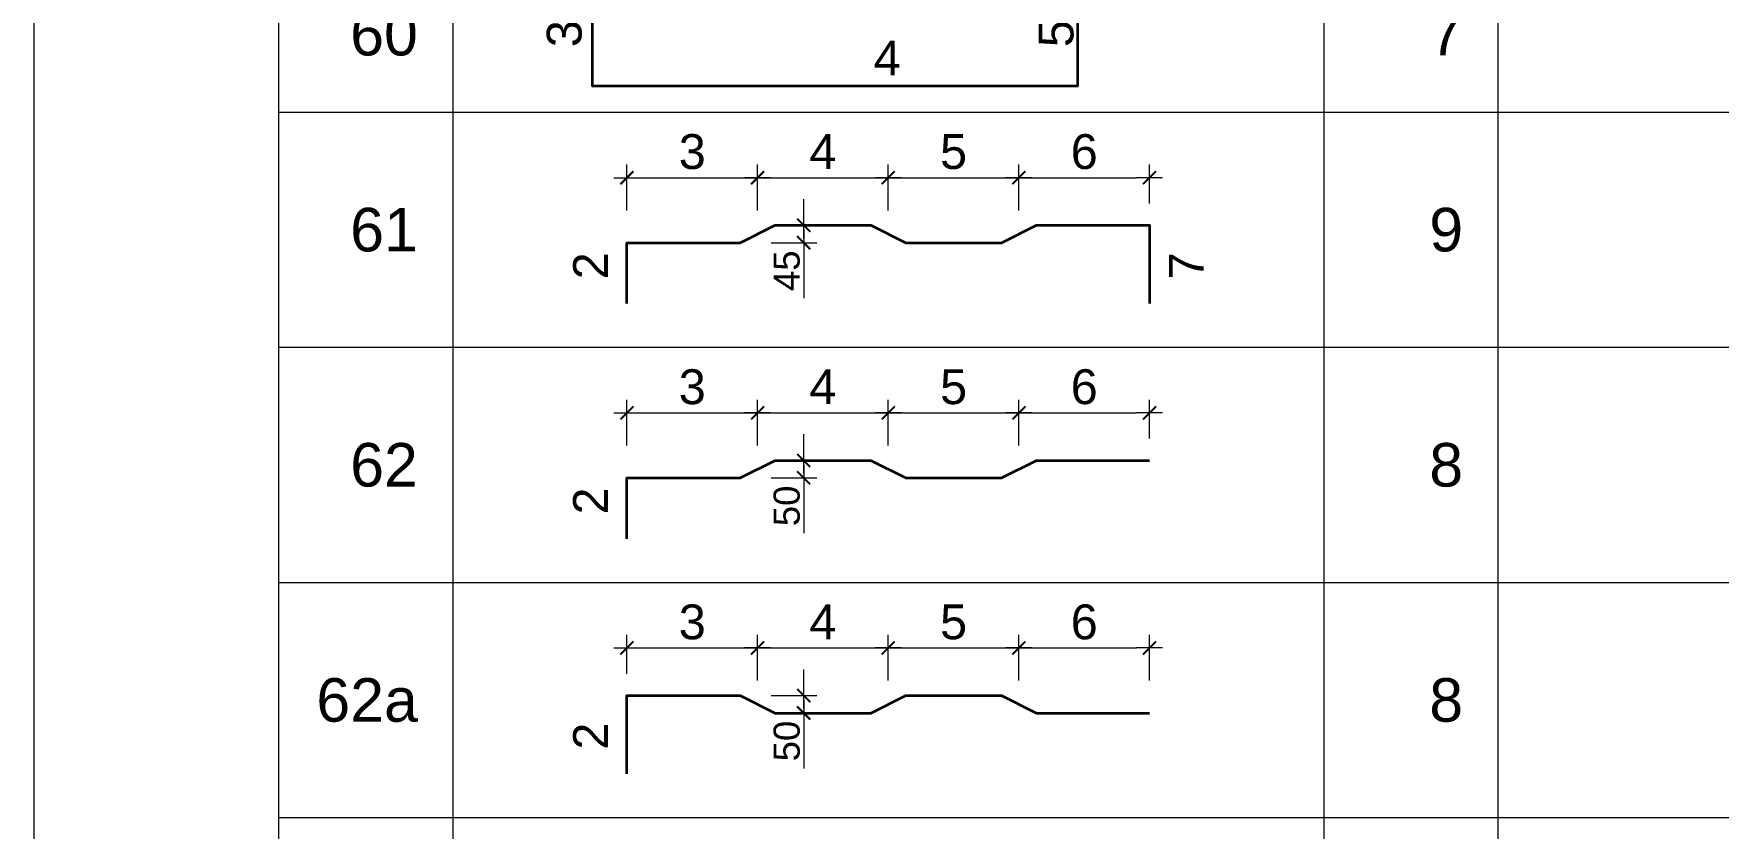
# Model space of a CAD drawing. Header units: millimetres. Extents: x -247377 to 927516, y -864259 to 155594.
# Drawn here: x -156021 to -151186, y 137467 to 139748 of the extents above; entities that cross this region are included whole.
import ezdxf
from ezdxf.enums import TextEntityAlignment as Align

# ---------------------------------------------------------------- set-up
doc = ezdxf.new("R2010")
doc.units = ezdxf.units.MM
doc.header["$MEASUREMENT"] = 0
doc.layers.get('Defpoints').update_dxf_attribs({"lineweight": 9})
for name, color, linetype, lineweight in [('kata_net khung', 3, 'Continuous', 20), ('kata_text', 7, 'Continuous', 30), ('kata_thep chu', 1, 'Continuous', 35), ('NDC_S_DIM', 1, 'Continuous', 15), ('NDC_S_VN TEXT', 7, 'Continuous', 20)]:
    doc.layers.add(name, color=color, linetype=linetype, lineweight=lineweight)
doc.styles.add('ARIAL', font='arial.ttf', dxfattribs={"width": 0.8})
doc.styles.add('kata_text', font='arial.ttf', dxfattribs={"width": 0.8})
doc.dimstyles.new('kata_dim_50', dxfattribs={"dimscale": 50, "dimtxt": 2.5, "dimasz": 1.5, "dimexe": 1.5, "dimexo": 2.5, "dimtad": 1, "dimdec": 0, "dimzin": 0, "dimdsep": 46, "dimtxsty": 'kata_text', "dimblk": 'kata_block_ArchTick', "dimcen": 0.09, "dimdle": 1.2, "dimclrd": 8, "dimclre": 8, "dimclrt": 3, "dimadec": 0, "dimazin": 0, "dimtfac": 1, "dimtdec": 0, "dimtix": 1, "dimtofl": 0, "dimtmove": 0, "dimatfit": 3, "dimfxl": 3.75, "dimfxlon": 1, "dimtolj": 1, "dimtzin": 0, "dimarcsym": 0})

# ---------------------------------------------------------------- blocks, each defined once
blk = doc.blocks.new('dang60')
at = {"layer": 'kata_net khung'}
for p, q in [((0, 0), (0, -900)), ((1405.3, 0), (1405.3, -900)), ((2405.3, 0), (2405.3, -900)), ((7405.3, 0), (7405.3, -900)), ((8405.3, 0), (8405.3, -900)), ((1405.3, -900), (17405.3, -900))]:
    blk.add_line(p, q, dxfattribs=at)
at = {"layer": 'kata_thep chu'}
blk.add_lwpolyline([(3955.3, -150), (3205.3, -150), (3205.3, -750), (5993.2, -750), (5993.2, -150), (7009.9, -150)], dxfattribs=at)
at = {"layer": 'kata_text', "style": 'kata_text'}
blk.add_attdef('003', text='', height=200, rotation=90, dxfattribs=at).set_placement((3205.3, -450), align=Align.BOTTOM_CENTER)
for tag, p in [('002', (3355.3, -225)), ('006', (6318.8, -225))]:
    blk.add_attdef(tag, text='', height=200, dxfattribs=at).set_placement(p, align=Align.TOP_LEFT)
blk.add_attdef('005', text='', height=200, rotation=90, dxfattribs=at).set_placement((5768.2, -450), align=Align.TOP_CENTER)
for tag, p in [('001', (2205.3, -450)), ('007', (8205.3, -450)), ('008', (10205.3, -450)), ('009', (11205.3, -450)), ('010', (12205.3, -450)), ('011', (13205.3, -449.7)), ('012', (15205.3, -450)), ('013', (17205.3, -450))]:
    blk.add_attdef(tag, text='', height=250, dxfattribs=at).set_placement(p, align=Align.MIDDLE_RIGHT)
blk.add_attdef('004', text='', height=200, dxfattribs=at).set_placement((4899.2, -750), align=Align.BOTTOM_CENTER)
blk = doc.blocks.new('kata_block_ArchTick')
at = {"color": 8}
blk.add_line((1, 0), (-1, 0), dxfattribs=at)
at = {"color": 8, "const_width": 0.15}
blk.add_lwpolyline([(-0.5, -0.5), (0.5, 0.5)], dxfattribs=at)
blk = doc.blocks.new('*D586')
at = {"color": 8, "lineweight": -2, "transparency": 16777216}
for p, q in [((3405.3, -564.3), (3405.3, -301.8)), ((3480.3, -376.8), (4080.3, -376.8)), ((4155.3, -564.3), (4155.3, -301.8))]:
    blk.add_line(p, q, dxfattribs=at)
at = {"layer": 'Defpoints', "color": 0, "transparency": 16777216}
for p in [(4155.3, -376.8), (3405.3, -750), (4155.3, -700)]:
    blk.add_point(p, dxfattribs=at)
at = {"color": 8, "lineweight": -2, "transparency": 16777216, "xscale": 75, "yscale": 75, "zscale": 75, "rotation": 180}
blk.add_blockref('kata_block_ArchTick', (3405.3, -376.8), dxfattribs=at)
at = {"color": 8, "lineweight": -2, "transparency": 16777216, "xscale": 75, "yscale": 75, "zscale": 75}
blk.add_blockref('kata_block_ArchTick', (4155.3, -376.8), dxfattribs=at)
blk = doc.blocks.new('*D587')
at = {"color": 8, "lineweight": -2, "transparency": 16777216}
for p, q in [((4155.3, -564.3), (4155.3, -301.8)), ((4230.3, -376.8), (4830.3, -376.8)), ((4905.3, -564.3), (4905.3, -301.8))]:
    blk.add_line(p, q, dxfattribs=at)
at = {"layer": 'Defpoints', "color": 0, "transparency": 16777216}
for p in [(4905.3, -376.8), (4155.3, -700), (4905.3, -700)]:
    blk.add_point(p, dxfattribs=at)
at = {"color": 8, "lineweight": -2, "transparency": 16777216, "xscale": 75, "yscale": 75, "zscale": 75, "rotation": 180}
blk.add_blockref('kata_block_ArchTick', (4155.3, -376.8), dxfattribs=at)
at = {"color": 8, "lineweight": -2, "transparency": 16777216, "xscale": 75, "yscale": 75, "zscale": 75}
blk.add_blockref('kata_block_ArchTick', (4905.3, -376.8), dxfattribs=at)
blk = doc.blocks.new('*D588')
at = {"color": 8, "lineweight": -2, "transparency": 16777216}
for p, q in [((4905.3, -564.3), (4905.3, -301.8)), ((4980.3, -376.8), (5580.3, -376.8)), ((5655.3, -564.3), (5655.3, -301.8))]:
    blk.add_line(p, q, dxfattribs=at)
at = {"layer": 'Defpoints', "color": 0, "transparency": 16777216}
for p in [(5655.3, -376.8), (4905.3, -700), (5655.3, -700)]:
    blk.add_point(p, dxfattribs=at)
at = {"color": 8, "lineweight": -2, "transparency": 16777216, "xscale": 75, "yscale": 75, "zscale": 75, "rotation": 180}
blk.add_blockref('kata_block_ArchTick', (4905.3, -376.8), dxfattribs=at)
at = {"color": 8, "lineweight": -2, "transparency": 16777216, "xscale": 75, "yscale": 75, "zscale": 75}
blk.add_blockref('kata_block_ArchTick', (5655.3, -376.8), dxfattribs=at)
blk = doc.blocks.new('*D589')
at = {"color": 8, "lineweight": -2, "transparency": 16777216}
for p, q in [((5655.3, -564.3), (5655.3, -301.8)), ((5730.3, -376.8), (6330.3, -376.8)), ((6405.3, -525), (6405.3, -301.8))]:
    blk.add_line(p, q, dxfattribs=at)
at = {"layer": 'Defpoints', "color": 0, "transparency": 16777216}
for p in [(6405.3, -376.8), (6405.3, -650), (5655.3, -700)]:
    blk.add_point(p, dxfattribs=at)
at = {"color": 8, "lineweight": -2, "transparency": 16777216, "xscale": 75, "yscale": 75, "zscale": 75, "rotation": 180}
blk.add_blockref('kata_block_ArchTick', (5655.3, -376.8), dxfattribs=at)
at = {"color": 8, "lineweight": -2, "transparency": 16777216, "xscale": 75, "yscale": 75, "zscale": 75}
blk.add_blockref('kata_block_ArchTick', (6405.3, -376.8), dxfattribs=at)
blk = doc.blocks.new('*D590')
at = {"color": 8, "lineweight": -2, "transparency": 16777216}
for p, q in [((4419.9, -575), (4419.9, -500)), ((4380.3, -650), (4494.9, -650)), ((4232.4, -750), (4494.9, -750)), ((4419.9, -825), (4419.9, -1068.1))]:
    blk.add_line(p, q, dxfattribs=at)
at = {"layer": 'Defpoints', "color": 0, "transparency": 16777216}
for p in [(4255.3, -650), (4055.3, -750), (4419.9, -750)]:
    blk.add_point(p, dxfattribs=at)
at = {"color": 8, "lineweight": -2, "transparency": 16777216, "xscale": 75, "yscale": 75, "zscale": 75}
for p, rotation in [((4419.9, -650), 270), ((4419.9, -750), 90)]:
    blk.add_blockref('kata_block_ArchTick', p, dxfattribs=dict(at, rotation=rotation))
blk = doc.blocks.new('*D594')
at = {"color": 8, "lineweight": -2, "transparency": 16777216}
for p, q in [((3405.3, -564.3), (3405.3, -301.8)), ((3480.3, -376.8), (4080.3, -376.8)), ((4155.3, -564.3), (4155.3, -301.8))]:
    blk.add_line(p, q, dxfattribs=at)
at = {"layer": 'Defpoints', "color": 0, "transparency": 16777216}
for p in [(4155.3, -376.8), (3405.3, -750), (4155.3, -700)]:
    blk.add_point(p, dxfattribs=at)
at = {"color": 8, "lineweight": -2, "transparency": 16777216, "xscale": 75, "yscale": 75, "zscale": 75, "rotation": 180}
blk.add_blockref('kata_block_ArchTick', (3405.3, -376.8), dxfattribs=at)
at = {"color": 8, "lineweight": -2, "transparency": 16777216, "xscale": 75, "yscale": 75, "zscale": 75}
blk.add_blockref('kata_block_ArchTick', (4155.3, -376.8), dxfattribs=at)
blk = doc.blocks.new('*D593')
at = {"color": 8, "lineweight": -2, "transparency": 16777216}
for p, q in [((4155.3, -564.3), (4155.3, -301.8)), ((4230.3, -376.8), (4830.3, -376.8)), ((4905.3, -564.3), (4905.3, -301.8))]:
    blk.add_line(p, q, dxfattribs=at)
at = {"layer": 'Defpoints', "color": 0, "transparency": 16777216}
for p in [(4905.3, -376.8), (4155.3, -700), (4905.3, -700)]:
    blk.add_point(p, dxfattribs=at)
at = {"color": 8, "lineweight": -2, "transparency": 16777216, "xscale": 75, "yscale": 75, "zscale": 75, "rotation": 180}
blk.add_blockref('kata_block_ArchTick', (4155.3, -376.8), dxfattribs=at)
at = {"color": 8, "lineweight": -2, "transparency": 16777216, "xscale": 75, "yscale": 75, "zscale": 75}
blk.add_blockref('kata_block_ArchTick', (4905.3, -376.8), dxfattribs=at)
blk = doc.blocks.new('*D592')
at = {"color": 8, "lineweight": -2, "transparency": 16777216}
for p, q in [((4905.3, -564.3), (4905.3, -301.8)), ((4980.3, -376.8), (5580.3, -376.8)), ((5655.3, -564.3), (5655.3, -301.8))]:
    blk.add_line(p, q, dxfattribs=at)
at = {"layer": 'Defpoints', "color": 0, "transparency": 16777216}
for p in [(5655.3, -376.8), (4905.3, -700), (5655.3, -700)]:
    blk.add_point(p, dxfattribs=at)
at = {"color": 8, "lineweight": -2, "transparency": 16777216, "xscale": 75, "yscale": 75, "zscale": 75, "rotation": 180}
blk.add_blockref('kata_block_ArchTick', (4905.3, -376.8), dxfattribs=at)
at = {"color": 8, "lineweight": -2, "transparency": 16777216, "xscale": 75, "yscale": 75, "zscale": 75}
blk.add_blockref('kata_block_ArchTick', (5655.3, -376.8), dxfattribs=at)
blk = doc.blocks.new('*D595')
at = {"color": 8, "lineweight": -2, "transparency": 16777216}
for p, q in [((5655.3, -564.3), (5655.3, -301.8)), ((5730.3, -376.8), (6330.3, -376.8)), ((6405.3, -525), (6405.3, -301.8))]:
    blk.add_line(p, q, dxfattribs=at)
at = {"layer": 'Defpoints', "color": 0, "transparency": 16777216}
for p in [(6405.3, -376.8), (6405.3, -650), (5655.3, -700)]:
    blk.add_point(p, dxfattribs=at)
at = {"color": 8, "lineweight": -2, "transparency": 16777216, "xscale": 75, "yscale": 75, "zscale": 75, "rotation": 180}
blk.add_blockref('kata_block_ArchTick', (5655.3, -376.8), dxfattribs=at)
at = {"color": 8, "lineweight": -2, "transparency": 16777216, "xscale": 75, "yscale": 75, "zscale": 75}
blk.add_blockref('kata_block_ArchTick', (6405.3, -376.8), dxfattribs=at)
blk = doc.blocks.new('*D596')
at = {"color": 8, "lineweight": -2, "transparency": 16777216}
for p, q in [((4419.9, -575), (4419.9, -500)), ((4380.3, -650), (4494.9, -650)), ((4232.4, -750), (4494.9, -750)), ((4419.9, -825), (4419.9, -1068.1))]:
    blk.add_line(p, q, dxfattribs=at)
at = {"layer": 'Defpoints', "color": 0, "transparency": 16777216}
for p in [(4255.3, -650), (4055.3, -750), (4419.9, -750)]:
    blk.add_point(p, dxfattribs=at)
at = {"color": 8, "lineweight": -2, "transparency": 16777216, "xscale": 75, "yscale": 75, "zscale": 75}
for p, rotation in [((4419.9, -650), 270), ((4419.9, -750), 90)]:
    blk.add_blockref('kata_block_ArchTick', p, dxfattribs=dict(at, rotation=rotation))
blk = doc.blocks.new('*D603')
at = {"color": 8, "lineweight": -2, "transparency": 16777216}
for p, q in [((3405.3, -525), (3405.3, -301.8)), ((3480.3, -376.8), (4080.3, -376.8)), ((4155.3, -564.3), (4155.3, -301.8))]:
    blk.add_line(p, q, dxfattribs=at)
at = {"layer": 'Defpoints', "color": 0, "transparency": 16777216}
for p in [(4155.3, -376.8), (3405.3, -650), (4155.3, -700)]:
    blk.add_point(p, dxfattribs=at)
at = {"color": 8, "lineweight": -2, "transparency": 16777216, "xscale": 75, "yscale": 75, "zscale": 75, "rotation": 180}
blk.add_blockref('kata_block_ArchTick', (3405.3, -376.8), dxfattribs=at)
at = {"color": 8, "lineweight": -2, "transparency": 16777216, "xscale": 75, "yscale": 75, "zscale": 75}
blk.add_blockref('kata_block_ArchTick', (4155.3, -376.8), dxfattribs=at)
blk = doc.blocks.new('*D599')
at = {"color": 8, "lineweight": -2, "transparency": 16777216}
for p, q in [((4155.3, -564.3), (4155.3, -301.8)), ((4230.3, -376.8), (4830.3, -376.8)), ((4905.3, -564.3), (4905.3, -301.8))]:
    blk.add_line(p, q, dxfattribs=at)
at = {"layer": 'Defpoints', "color": 0, "transparency": 16777216}
for p in [(4905.3, -376.8), (4155.3, -700), (4905.3, -700)]:
    blk.add_point(p, dxfattribs=at)
at = {"color": 8, "lineweight": -2, "transparency": 16777216, "xscale": 75, "yscale": 75, "zscale": 75, "rotation": 180}
blk.add_blockref('kata_block_ArchTick', (4155.3, -376.8), dxfattribs=at)
at = {"color": 8, "lineweight": -2, "transparency": 16777216, "xscale": 75, "yscale": 75, "zscale": 75}
blk.add_blockref('kata_block_ArchTick', (4905.3, -376.8), dxfattribs=at)
blk = doc.blocks.new('*D600')
at = {"color": 8, "lineweight": -2, "transparency": 16777216}
for p, q in [((4905.3, -564.3), (4905.3, -301.8)), ((4980.3, -376.8), (5580.3, -376.8)), ((5655.3, -564.3), (5655.3, -301.8))]:
    blk.add_line(p, q, dxfattribs=at)
at = {"layer": 'Defpoints', "color": 0, "transparency": 16777216}
for p in [(5655.3, -376.8), (4905.3, -700), (5655.3, -700)]:
    blk.add_point(p, dxfattribs=at)
at = {"color": 8, "lineweight": -2, "transparency": 16777216, "xscale": 75, "yscale": 75, "zscale": 75, "rotation": 180}
blk.add_blockref('kata_block_ArchTick', (4905.3, -376.8), dxfattribs=at)
at = {"color": 8, "lineweight": -2, "transparency": 16777216, "xscale": 75, "yscale": 75, "zscale": 75}
blk.add_blockref('kata_block_ArchTick', (5655.3, -376.8), dxfattribs=at)
blk = doc.blocks.new('*D601')
at = {"color": 8, "lineweight": -2, "transparency": 16777216}
for p, q in [((5655.3, -564.3), (5655.3, -301.8)), ((5730.3, -376.8), (6330.3, -376.8)), ((6405.3, -564.3), (6405.3, -301.8))]:
    blk.add_line(p, q, dxfattribs=at)
at = {"layer": 'Defpoints', "color": 0, "transparency": 16777216}
for p in [(6405.3, -376.8), (5655.3, -700), (6405.3, -750)]:
    blk.add_point(p, dxfattribs=at)
at = {"color": 8, "lineweight": -2, "transparency": 16777216, "xscale": 75, "yscale": 75, "zscale": 75, "rotation": 180}
blk.add_blockref('kata_block_ArchTick', (5655.3, -376.8), dxfattribs=at)
at = {"color": 8, "lineweight": -2, "transparency": 16777216, "xscale": 75, "yscale": 75, "zscale": 75}
blk.add_blockref('kata_block_ArchTick', (6405.3, -376.8), dxfattribs=at)
blk = doc.blocks.new('*D602')
at = {"color": 8, "lineweight": -2, "transparency": 16777216}
for p, q in [((4419.9, -575), (4419.9, -500)), ((4232.4, -650), (4494.9, -650)), ((4380.3, -750), (4494.9, -750)), ((4419.9, -825), (4419.9, -1068.1))]:
    blk.add_line(p, q, dxfattribs=at)
at = {"layer": 'Defpoints', "color": 0, "transparency": 16777216}
for p in [(4055.3, -650), (4255.3, -750), (4419.9, -750)]:
    blk.add_point(p, dxfattribs=at)
at = {"color": 8, "lineweight": -2, "transparency": 16777216, "xscale": 75, "yscale": 75, "zscale": 75}
for p, rotation in [((4419.9, -650), 270), ((4419.9, -750), 90)]:
    blk.add_blockref('kata_block_ArchTick', p, dxfattribs=dict(at, rotation=rotation))
blk = doc.blocks.new('dang63')
at = {"layer": 'kata_net khung'}
for p, q in [((0, 0), (0, -1350)), ((1405.3, 0), (1405.3, -1350)), ((2405.3, 0), (2405.3, -1350)), ((7405.3, 0), (7405.3, -1350)), ((8405.3, 0), (8405.3, -1350))]:
    blk.add_line(p, q, dxfattribs=at)
at = {"layer": 'kata_text', "style": 'kata_text'}
for tag, p in [('002', (3780.3, -226.8)), ('003', (4530.3, -226.8)), ('004', (5280.3, -226.8)), ('005', (6030.3, -226.8))]:
    blk.add_attdef(tag, text='', height=200, dxfattribs=at).set_placement(p, align=Align.MIDDLE_CENTER)
for tag, p in [('001', (2205.3, -675)), ('007', (8205.3, -675)), ('008', (10205.3, -675)), ('009', (11205.3, -675)), ('010', (12205.3, -675)), ('011', (13205.3, -674.7)), ('012', (15205.3, -675)), ('013', (17205.3, -675))]:
    blk.add_attdef(tag, text='', height=250, dxfattribs=at).set_placement(p, align=Align.MIDDLE_RIGHT)
blk.add_attdef('006', text='', height=150, rotation=90, dxfattribs=at).set_placement((4322.1, -794.3), align=Align.MIDDLE_RIGHT)
blk = doc.blocks.new('dang61')
at = {"layer": 'kata_net khung'}
for p, q in [((0, 0), (0, -1350)), ((1405.3, 0), (1405.3, -1350)), ((2405.3, 0), (2405.3, -1350)), ((7405.3, 0), (7405.3, -1350)), ((8405.3, 0), (8405.3, -1350)), ((1405.3, -1350), (17405.3, -1350))]:
    blk.add_line(p, q, dxfattribs=at)
at = {"layer": 'kata_thep chu'}
blk.add_lwpolyline([(3405.3, -1100), (3405.3, -750), (4055.3, -750), (4255.3, -650), (4805.3, -650), (5005.3, -750), (5555.3, -750), (5755.3, -650), (6405.3, -650), (6405.3, -1100)], dxfattribs=at)
at = {"layer": 'kata_text', "style": 'kata_text'}
for tag, p in [('003', (3780.3, -226.8)), ('004', (4530.3, -226.8)), ('005', (5280.3, -226.8)), ('006', (6030.3, -226.8))]:
    blk.add_attdef(tag, text='', height=200, dxfattribs=at).set_placement(p, align=Align.MIDDLE_CENTER)
for tag, p in [('001', (2205.3, -675)), ('009', (8205.3, -675)), ('010', (10205.3, -675)), ('011', (11205.3, -675)), ('012', (12205.3, -675)), ('013', (13205.3, -674.7)), ('014', (15205.3, -675)), ('015', (17205.3, -675))]:
    blk.add_attdef(tag, text='', height=250, dxfattribs=at).set_placement(p, align=Align.MIDDLE_RIGHT)
for tag, p in [('002', (3196.3, -882.7)), ('007', (6616.3, -882.7))]:
    blk.add_attdef(tag, text='', height=200, rotation=90, dxfattribs=at).set_placement(p, align=Align.MIDDLE_CENTER)
blk.add_attdef('008', text='', height=150, rotation=90, dxfattribs=at).set_placement((4322.1, -794.3), align=Align.MIDDLE_RIGHT)
dim = blk.add_linear_dim(base=(4155.3, -376.8), p1=(3405.3, -750), p2=(4155.3, -700), text=' ', dimstyle='kata_dim_50')
dim.commit()
dim.dimension.update_dxf_attribs({"geometry": '*D586', "text_midpoint": (3780.3, -376.8)})
for base, p1, p2, picture, middle in [((4905.3, -376.8), (4155.3, -700), (4905.3, -700), '*D587', (4530.3, -376.8)), ((5655.3, -376.8), (4905.3, -700), (5655.3, -700), '*D588', (5280.3, -376.8)), ((6405.3, -376.8), (5655.3, -700), (6405.3, -650), '*D589', (6030.3, -376.8))]:
    dim = blk.add_linear_dim(base=base, p1=p1, p2=p2, text=' ', dimstyle='kata_dim_50', override={"dimtmove": 1})
    dim.commit()
    dim.dimension.update_dxf_attribs({"geometry": picture, "text_midpoint": middle})
dim = blk.add_linear_dim(base=(4419.9, -750), p1=(4255.3, -650), p2=(4055.3, -750), angle=90, text=' ', dimstyle='kata_dim_50')
dim.commit()
dim.dimension.update_dxf_attribs({"geometry": '*D590', "text_midpoint": (4419.9, -1036.8), "dimtype": 160})
blk = doc.blocks.new('dang62')
at = {"layer": 'kata_net khung'}
for p, q in [((0, 0), (0, -1350)), ((1405.3, 0), (1405.3, -1350)), ((2405.3, 0), (2405.3, -1350)), ((7405.3, 0), (7405.3, -1350)), ((8405.3, 0), (8405.3, -1350)), ((1405.3, -1350), (17405.3, -1350))]:
    blk.add_line(p, q, dxfattribs=at)
at = {"layer": 'kata_thep chu'}
blk.add_lwpolyline([(3405.3, -1100), (3405.3, -750), (4055.3, -750), (4255.3, -650), (4805.3, -650), (5005.3, -750), (5555.3, -750), (5755.3, -650), (6405.3, -650)], dxfattribs=at)
at = {"layer": 'kata_text', "style": 'kata_text'}
for tag, p in [('003', (3780.3, -226.8)), ('004', (4530.3, -226.8)), ('005', (5280.3, -226.8)), ('006', (6030.3, -226.8))]:
    blk.add_attdef(tag, text='', height=200, dxfattribs=at).set_placement(p, align=Align.MIDDLE_CENTER)
for tag, p in [('001', (2205.3, -675)), ('008', (8205.3, -675)), ('009', (10205.3, -675)), ('010', (11205.3, -675)), ('011', (12205.3, -675)), ('012', (13205.3, -674.7)), ('013', (15205.3, -675)), ('014', (17205.3, -675))]:
    blk.add_attdef(tag, text='', height=250, dxfattribs=at).set_placement(p, align=Align.MIDDLE_RIGHT)
blk.add_attdef('002', text='', height=200, rotation=90, dxfattribs=at).set_placement((3196.3, -882.7), align=Align.MIDDLE_CENTER)
blk.add_attdef('007', text='', height=150, rotation=90, dxfattribs=at).set_placement((4322.1, -794.3), align=Align.MIDDLE_RIGHT)
dim = blk.add_linear_dim(base=(4155.3, -376.8), p1=(3405.3, -750), p2=(4155.3, -700), text=' ', dimstyle='kata_dim_50')
dim.commit()
dim.dimension.update_dxf_attribs({"geometry": '*D594', "text_midpoint": (3780.3, -376.8)})
for base, p1, p2, picture, middle in [((4905.3, -376.8), (4155.3, -700), (4905.3, -700), '*D593', (4530.3, -376.8)), ((5655.3, -376.8), (4905.3, -700), (5655.3, -700), '*D592', (5280.3, -376.8)), ((6405.3, -376.8), (5655.3, -700), (6405.3, -650), '*D595', (6030.3, -376.8))]:
    dim = blk.add_linear_dim(base=base, p1=p1, p2=p2, text=' ', dimstyle='kata_dim_50', override={"dimtmove": 1})
    dim.commit()
    dim.dimension.update_dxf_attribs({"geometry": picture, "text_midpoint": middle})
dim = blk.add_linear_dim(base=(4419.9, -750), p1=(4255.3, -650), p2=(4055.3, -750), angle=90, text=' ', dimstyle='kata_dim_50')
dim.commit()
dim.dimension.update_dxf_attribs({"geometry": '*D596', "text_midpoint": (4419.9, -1036.8), "dimtype": 160})
blk = doc.blocks.new('dang62a')
at = {"layer": 'kata_net khung'}
for p, q in [((0, 0), (0, -1350)), ((1405.3, 0), (1405.3, -1350)), ((2405.3, 0), (2405.3, -1350)), ((7405.3, 0), (7405.3, -1350)), ((8405.3, 0), (8405.3, -1350)), ((1405.3, -1350), (17405.3, -1350))]:
    blk.add_line(p, q, dxfattribs=at)
at = {"layer": 'kata_thep chu'}
blk.add_lwpolyline([(3405.3, -1100), (3405.3, -650), (4055.3, -650), (4255.3, -750), (4805.3, -750), (5005.3, -650), (5555.3, -650), (5755.3, -750), (6405.3, -750)], dxfattribs=at)
at = {"layer": 'kata_text', "style": 'kata_text'}
for tag, p in [('003', (3780.3, -226.8)), ('004', (4530.3, -226.8)), ('005', (5280.3, -226.8)), ('006', (6030.3, -226.8))]:
    blk.add_attdef(tag, text='', height=200, dxfattribs=at).set_placement(p, align=Align.MIDDLE_CENTER)
for tag, p in [('001', (2205.3, -675)), ('008', (8205.3, -675)), ('009', (10205.3, -675)), ('010', (11205.3, -675)), ('011', (12205.3, -675)), ('012', (13205.3, -674.7)), ('013', (15205.3, -675)), ('014', (17205.3, -675))]:
    blk.add_attdef(tag, text='', height=250, dxfattribs=at).set_placement(p, align=Align.MIDDLE_RIGHT)
blk.add_attdef('002', text='', height=200, rotation=90, dxfattribs=at).set_placement((3196.3, -882.7), align=Align.MIDDLE_CENTER)
blk.add_attdef('007', text='', height=150, rotation=90, dxfattribs=at).set_placement((4322.1, -794.3), align=Align.MIDDLE_RIGHT)
dim = blk.add_linear_dim(base=(4155.3, -376.8), p1=(3405.3, -650), p2=(4155.3, -700), text=' ', dimstyle='kata_dim_50')
dim.commit()
dim.dimension.update_dxf_attribs({"geometry": '*D603', "text_midpoint": (3780.3, -376.8)})
for base, p1, p2, picture, middle in [((4905.3, -376.8), (4155.3, -700), (4905.3, -700), '*D599', (4530.3, -376.8)), ((5655.3, -376.8), (4905.3, -700), (5655.3, -700), '*D600', (5280.3, -376.8)), ((6405.3, -376.8), (5655.3, -700), (6405.3, -750), '*D601', (6030.3, -376.8))]:
    dim = blk.add_linear_dim(base=base, p1=p1, p2=p2, text=' ', dimstyle='kata_dim_50', override={"dimtmove": 1})
    dim.commit()
    dim.dimension.update_dxf_attribs({"geometry": picture, "text_midpoint": middle})
dim = blk.add_linear_dim(base=(4419.9, -750), p1=(4055.3, -650), p2=(4255.3, -750), angle=90, text=' ', dimstyle='kata_dim_50')
dim.commit()
dim.dimension.update_dxf_attribs({"geometry": '*D602', "text_midpoint": (4419.9, -1036.8), "dimtype": 160})

msp = doc.modelspace()

# ---------------------------------------------------------------- block references
at = {"layer": 'NDC_S_DIM'}
ref = msp.add_blockref('dang60', (-156021.2, 139973.2), dxfattribs=dict(at, xscale=0.5, yscale=0.5, zscale=0.5))
ref.add_attrib('001', '60', dxfattribs={"layer": 'NDC_S_VN TEXT', "height": 125, "style": 'ARIAL'}).set_placement((-154918.6, 139748.2), align=Align.MIDDLE_RIGHT)
ref.add_attrib('003', '3', dxfattribs={"layer": 'NDC_S_VN TEXT', "height": 100, "rotation": 90, "style": 'ARIAL'}).set_placement((-154418.6, 139748.2), align=Align.BOTTOM_CENTER)
ref.add_attrib('004', '4', dxfattribs={"layer": 'NDC_S_VN TEXT', "height": 100, "style": 'ARIAL'}).set_placement((-153571.6, 139598.2), align=Align.BOTTOM_CENTER)
ref.add_attrib('005', '5', dxfattribs={"layer": 'NDC_S_VN TEXT', "height": 100, "rotation": 90, "style": 'ARIAL'}).set_placement((-153137.1, 139748.2), align=Align.TOP_CENTER)
ref.add_attrib('007', '7', dxfattribs={"layer": 'NDC_S_VN TEXT', "height": 125, "style": 'ARIAL'}).set_placement((-151918.6, 139748.2), align=Align.MIDDLE_RIGHT)
ref = msp.add_blockref('dang61', (-156021.2, 139523.2), dxfattribs=dict(at, xscale=0.5, yscale=0.5, zscale=0.5))
ref.add_attrib('001', '61', dxfattribs={"layer": 'NDC_S_VN TEXT', "height": 125, "style": 'ARIAL'}).set_placement((-154918.6, 139185.7), align=Align.MIDDLE_RIGHT)
ref.add_attrib('002', '2', dxfattribs={"layer": 'NDC_S_VN TEXT', "height": 100, "rotation": 90, "style": 'ARIAL'}).set_placement((-154423.1, 139081.8), align=Align.MIDDLE_CENTER)
ref.add_attrib('003', '3', dxfattribs={"layer": 'NDC_S_VN TEXT', "height": 100, "style": 'ARIAL'}).set_placement((-154131.1, 139409.8), align=Align.MIDDLE_CENTER)
ref.add_attrib('004', '4', dxfattribs={"layer": 'NDC_S_VN TEXT', "height": 100, "style": 'ARIAL'}).set_placement((-153756.1, 139409.8), align=Align.MIDDLE_CENTER)
ref.add_attrib('005', '5', dxfattribs={"layer": 'NDC_S_VN TEXT', "height": 100, "style": 'ARIAL'}).set_placement((-153381.1, 139409.8), align=Align.MIDDLE_CENTER)
ref.add_attrib('006', '6', dxfattribs={"layer": 'NDC_S_VN TEXT', "height": 100, "style": 'ARIAL'}).set_placement((-153006.1, 139409.8), align=Align.MIDDLE_CENTER)
ref.add_attrib('007', '7', dxfattribs={"layer": 'NDC_S_VN TEXT', "height": 100, "rotation": 90, "style": 'ARIAL'}).set_placement((-152713.1, 139081.8), align=Align.MIDDLE_CENTER)
ref.add_attrib('008', '45', dxfattribs={"layer": 'NDC_S_VN TEXT', "height": 75, "rotation": 90, "style": 'ARIAL'}).set_placement((-153860.2, 139126), align=Align.MIDDLE_RIGHT)
ref.add_attrib('009', '9', dxfattribs={"layer": 'NDC_S_VN TEXT', "height": 125, "style": 'ARIAL'}).set_placement((-151918.6, 139185.7), align=Align.MIDDLE_RIGHT)
ref = msp.add_blockref('dang62', (-156021.2, 138848.2), dxfattribs=dict(at, xscale=0.5, yscale=0.5, zscale=0.5))
ref.add_attrib('001', '62', dxfattribs={"layer": 'NDC_S_VN TEXT', "height": 125, "style": 'ARIAL'}).set_placement((-154918.6, 138510.7), align=Align.MIDDLE_RIGHT)
ref.add_attrib('002', '2', dxfattribs={"layer": 'NDC_S_VN TEXT', "height": 100, "rotation": 90, "style": 'ARIAL'}).set_placement((-154423.1, 138406.8), align=Align.MIDDLE_CENTER)
ref.add_attrib('003', '3', dxfattribs={"layer": 'NDC_S_VN TEXT', "height": 100, "style": 'ARIAL'}).set_placement((-154131.1, 138734.8), align=Align.MIDDLE_CENTER)
ref.add_attrib('004', '4', dxfattribs={"layer": 'NDC_S_VN TEXT', "height": 100, "style": 'ARIAL'}).set_placement((-153756.1, 138734.8), align=Align.MIDDLE_CENTER)
ref.add_attrib('005', '5', dxfattribs={"layer": 'NDC_S_VN TEXT', "height": 100, "style": 'ARIAL'}).set_placement((-153381.1, 138734.8), align=Align.MIDDLE_CENTER)
ref.add_attrib('006', '6', dxfattribs={"layer": 'NDC_S_VN TEXT', "height": 100, "style": 'ARIAL'}).set_placement((-153006.1, 138734.8), align=Align.MIDDLE_CENTER)
ref.add_attrib('007', '50', dxfattribs={"layer": 'NDC_S_VN TEXT', "height": 75, "rotation": 90, "style": 'ARIAL'}).set_placement((-153860.2, 138451), align=Align.MIDDLE_RIGHT)
ref.add_attrib('008', '8', dxfattribs={"layer": 'NDC_S_VN TEXT', "height": 125, "style": 'ARIAL'}).set_placement((-151918.6, 138510.7), align=Align.MIDDLE_RIGHT)
ref = msp.add_blockref('dang62a', (-156021.2, 138173.2), dxfattribs=dict(at, xscale=0.5, yscale=0.5, zscale=0.5))
ref.add_attrib('001', '62a', dxfattribs={"layer": 'NDC_S_VN TEXT', "height": 125, "style": 'ARIAL'}).set_placement((-154918.6, 137835.7), align=Align.MIDDLE_RIGHT)
ref.add_attrib('002', '2', dxfattribs={"layer": 'NDC_S_VN TEXT', "height": 100, "rotation": 90, "style": 'ARIAL'}).set_placement((-154423.1, 137731.8), align=Align.MIDDLE_CENTER)
ref.add_attrib('003', '3', dxfattribs={"layer": 'NDC_S_VN TEXT', "height": 100, "style": 'ARIAL'}).set_placement((-154131.1, 138059.8), align=Align.MIDDLE_CENTER)
ref.add_attrib('004', '4', dxfattribs={"layer": 'NDC_S_VN TEXT', "height": 100, "style": 'ARIAL'}).set_placement((-153756.1, 138059.8), align=Align.MIDDLE_CENTER)
ref.add_attrib('005', '5', dxfattribs={"layer": 'NDC_S_VN TEXT', "height": 100, "style": 'ARIAL'}).set_placement((-153381.1, 138059.8), align=Align.MIDDLE_CENTER)
ref.add_attrib('006', '6', dxfattribs={"layer": 'NDC_S_VN TEXT', "height": 100, "style": 'ARIAL'}).set_placement((-153006.1, 138059.8), align=Align.MIDDLE_CENTER)
ref.add_attrib('007', '50', dxfattribs={"layer": 'NDC_S_VN TEXT', "height": 75, "rotation": 90, "style": 'ARIAL'}).set_placement((-153860.2, 137776), align=Align.MIDDLE_RIGHT)
ref.add_attrib('008', '8', dxfattribs={"layer": 'NDC_S_VN TEXT', "height": 125, "style": 'ARIAL'}).set_placement((-151918.6, 137835.7), align=Align.MIDDLE_RIGHT)
at = {"layer": 'NDC_S_DIM', "xscale": 0.5, "yscale": 0.5, "zscale": 0.5}
msp.add_blockref('dang63', (-156021.2, 137498.2), dxfattribs=at)

doc.saveas('drawing.dxf')
